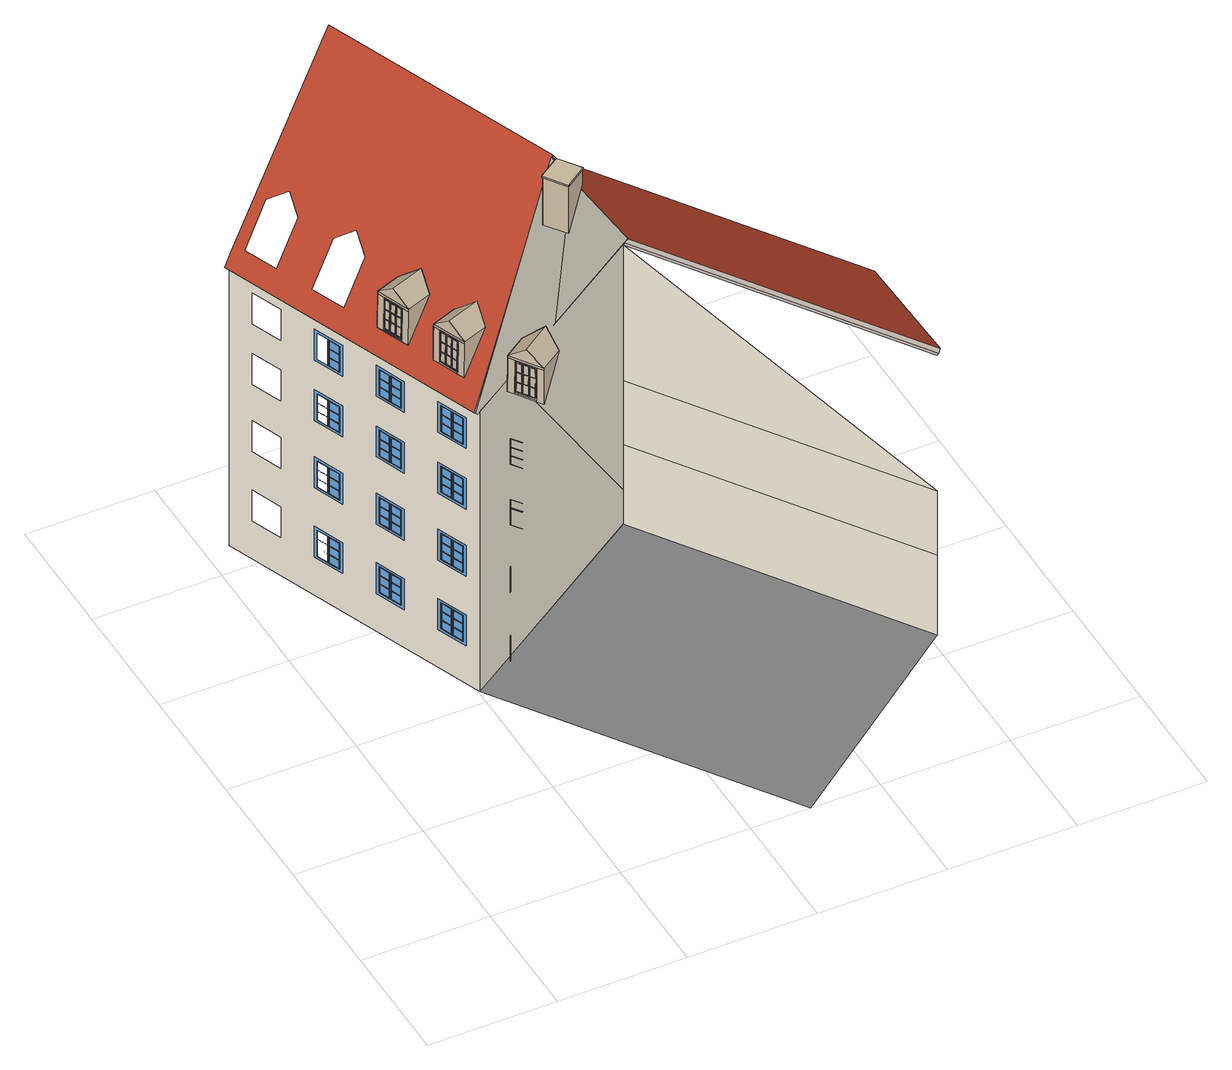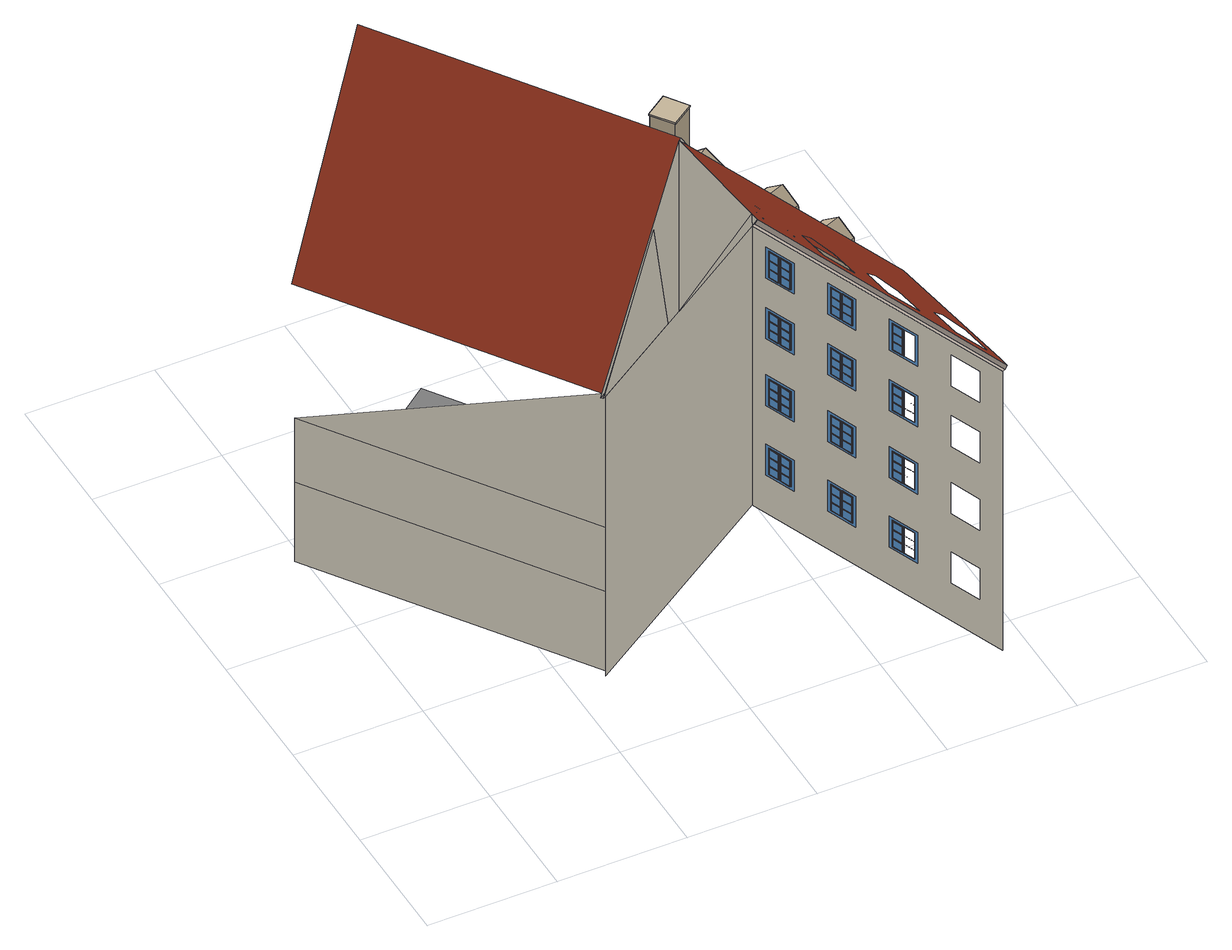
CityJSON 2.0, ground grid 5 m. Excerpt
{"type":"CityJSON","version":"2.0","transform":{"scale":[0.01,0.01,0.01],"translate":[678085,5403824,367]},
"CityObjects":{
"building1":{"type":"Building","attributes":{"dataAvailable":"Sufficient","measuredHeight":20.71},"children":["building1-1","building1-2"],"geometry":[{"type":"MultiSurface","lod":"3","boundaries":[[[0,1,2,3]],[[4,5,6,7],[8,9,10,11],[12,13,14,15],[16,17,18,19]],[[20,21,22,23],[24,25,26,27],[28,29,30,31],[32,33,34,35]],[[36,37,38,39],[40,41,42,43],[44,45,46,47],[48,49,50,51]],[[52,53,54,55],[6,5,4,7],[56,57,58,59]],[[60,61,62,63],[22,21,20,23],[64,65,66,67]],[[68,69,70,71],[38,37,36,39],[72,73,74,75]],[[76,77,78,79],[80,81,82,83],[84,85,86,87]],[[12,88,89,13]],[[9,90,91,10]],[[16,92,93,17]],[[28,94,95,29]],[[25,96,97,26]],[[32,98,99,33]],[[44,100,101,45]],[[41,102,103,42]],[[48,104,105,49]],[[106,107,108,109]],[[110,111,112,113]],[[114,115,116,117]],[[118,119,120,121]],[[122,123,124,125]],[[126,127,128,129]],[[130,131,132,133]],[[134,135,136,137]],[[138,139,140,141]],[[142,143,144,145]],[[146,147,148,149]],[[150,151,152,153]],[[154,155,156,157]],[[158,159,160,161]],[[162,163,164,165]],[[166,91,90,167]],[[168,89,88,169]],[[170,93,92,171]],[[172,97,96,173]],[[174,95,94,175]],[[176,99,98,177]],[[178,103,102,179]],[[180,101,100,181]],[[182,105,104,183]],[[184,112,111,185]],[[186,108,107,187]],[[188,116,115,189]],[[58,57,56,59],[129,190,191,126],[192,193,118,121],[194,195,122,125]],[[66,65,64,67],[141,196,197,138],[198,199,130,133],[200,201,134,137]],[[74,73,72,75],[153,202,203,150],[204,205,142,145],[206,207,146,149]],[[86,85,84,87],[165,208,209,162],[210,211,154,157],[212,213,158,161]],[[214,124,123,215]],[[216,120,119,217]],[[218,128,127,219]],[[220,136,135,221]],[[222,132,131,223]],[[224,140,139,225]],[[226,148,147,227]],[[228,144,143,229]],[[230,152,151,231]],[[232,160,159,233]],[[234,156,155,235]],[[236,164,163,237]],[[193,238,119,118]],[[191,239,127,126]],[[195,240,123,122]],[[199,241,131,130]],[[197,242,139,138]],[[201,243,135,134]],[[205,244,143,142]],[[203,245,151,150]],[[207,246,147,146]],[[211,247,155,154]],[[209,248,163,162]],[[213,249,159,158]],[[129,128,250,190]],[[125,124,251,194]],[[121,120,252,192]],[[141,140,253,196]],[[137,136,254,200]],[[133,132,255,198]],[[153,152,256,202]],[[149,148,257,206]],[[145,144,258,204]],[[165,164,259,208]],[[161,160,260,212]],[[157,156,261,210]],[[3,2,262,263]],[[250,128,127,239]],[[240,251,124,123]],[[238,252,120,119]],[[253,140,139,242]],[[243,254,136,135]],[[241,255,132,131]],[[256,152,151,245]],[[246,257,148,147]],[[244,258,144,143]],[[259,164,163,248]],[[249,260,160,159]],[[247,261,156,155]],[[264,252,120,216]],[[265,251,124,214]],[[266,250,128,218]],[[267,255,132,222]],[[268,254,136,220]],[[269,253,140,224]],[[270,258,144,228]],[[271,257,148,226]],[[272,256,152,230]],[[273,261,156,234]],[[274,260,160,232]],[[275,259,164,236]],[[215,123,240,276]],[[217,119,238,277]],[[219,127,239,278]],[[221,135,243,279]],[[223,131,241,280]],[[225,139,242,281]],[[227,147,246,282]],[[229,143,244,283]],[[231,151,245,284]],[[233,159,249,285]],[[235,155,247,286]],[[237,163,248,287]],[[192,252,238,193]],[[190,250,239,191]],[[194,251,240,195]],[[198,255,241,199]],[[196,253,242,197]],[[200,254,243,201]],[[204,258,244,205]],[[202,256,245,203]],[[206,257,246,207]],[[210,261,247,211]],[[208,259,248,209]],[[212,260,249,213]],[[276,240,251,265]],[[277,238,252,264]],[[278,239,250,266]],[[279,243,254,268]],[[280,241,255,267]],[[281,242,253,269]],[[282,246,257,271]],[[283,244,258,270]],[[284,245,256,272]],[[285,249,260,274]],[[286,247,261,273]],[[287,248,259,275]],[[288,289,263,262],[290,291,292,293],[294,295,296,297],[55,54,53,52],[63,62,61,60],[298,299,300,301],[302,303,304,305],[306,307,308,309],[310,311,312,313],[314,315,316,317],[76,79,78,77],[318,319,320,321],[69,68,71,70],[322,323,324,325],[326,327,328,329],[330,331,332,333],[334,335,336,337]],[[338,339,340,341]],[[342,343,344,345]],[[346,347,348,349]],[[350,351,352,353]],[[354,355,356,357]],[[358,359,360,361]],[[362,363,364,365]],[[366,367,368,369]],[[370,371,372,373]],[[374,375,376,377]],[[378,379,380,381]],[[382,383,384,385]],[[386,387,388,389],[349,390,391,346],[392,393,342,345],[394,395,338,341]],[[396,397,398,399],[361,400,401,358],[402,403,354,357],[404,405,350,353]],[[406,407,408,409],[373,410,411,370],[412,413,366,369],[414,415,362,365]],[[416,417,418,419],[385,420,421,382],[422,423,378,381],[424,425,374,377]],[[426,348,347,427]],[[428,344,343,429]],[[430,340,339,431]],[[432,360,359,433]],[[434,356,355,435]],[[436,352,351,437]],[[438,372,371,439]],[[440,368,367,441]],[[442,364,363,443]],[[444,384,383,445]],[[446,380,379,447]],[[448,376,375,449]],[[393,450,343,342]],[[391,451,347,346]],[[395,452,339,338]],[[403,453,355,354]],[[401,454,359,358]],[[405,455,351,350]],[[413,456,367,366]],[[411,457,371,370]],[[415,458,363,362]],[[423,459,379,378]],[[421,460,383,382]],[[425,461,375,374]],[[345,344,462,392]],[[341,340,463,394]],[[349,348,464,390]],[[357,356,465,402]],[[353,352,466,404]],[[361,360,467,400]],[[369,368,468,412]],[[365,364,469,414]],[[373,372,470,410]],[[381,380,471,422]],[[377,376,472,424]],[[385,384,473,420]],[[450,462,344,343]],[[464,348,347,451]],[[452,463,340,339]],[[453,465,356,355]],[[467,360,359,454]],[[455,466,352,351]],[[456,468,368,367]],[[470,372,371,457]],[[458,469,364,363]],[[459,471,380,379]],[[473,384,383,460]],[[461,472,376,375]],[[317,316,315,314],[388,387,386,389],[474,475,476,477]],[[303,302,305,304],[398,397,396,399],[478,479,480,481]],[[296,295,294,297],[408,407,406,409],[482,483,484,485]],[[313,312,311,310],[418,417,416,419],[486,487,488,489]],[[490,464,348,426]],[[491,462,344,428]],[[492,463,340,430]],[[493,467,360,432]],[[494,465,356,434]],[[495,466,352,436]],[[496,470,372,438]],[[497,468,368,440]],[[498,469,364,442]],[[499,473,384,444]],[[500,471,380,446]],[[501,472,376,448]],[[429,343,450,502]],[[427,347,451,503]],[[431,339,452,504]],[[435,355,453,505]],[[433,359,454,506]],[[437,351,455,507]],[[441,367,456,508]],[[439,371,457,509]],[[443,363,458,510]],[[447,379,459,511]],[[445,383,460,512]],[[449,375,461,513]],[[392,462,450,393]],[[390,464,451,391]],[[394,463,452,395]],[[402,465,453,403]],[[400,467,454,401]],[[404,466,455,405]],[[412,468,456,413]],[[410,470,457,411]],[[414,469,458,415]],[[422,471,459,423]],[[420,473,460,421]],[[424,472,461,425]],[[514,515,516,517]],[[518,519,520,521]],[[522,523,524,525]],[[526,527,528,529]],[[530,531,532,533]],[[534,535,536,537]],[[538,539,540,541]],[[542,543,544,545]],[[546,547,548,549]],[[550,551,552,553]],[[554,555,556,557]],[[558,559,560,561]],[[503,451,464,490]],[[502,450,462,491]],[[504,452,463,492]],[[506,454,467,493]],[[505,453,465,494]],[[507,455,466,495]],[[509,457,470,496]],[[508,456,468,497]],[[510,458,469,498]],[[512,460,473,499]],[[511,459,471,500]],[[513,461,472,501]],[[476,475,474,477],[525,562,563,522],[564,565,514,517],[566,567,518,521]],[[480,479,478,481],[537,568,569,534],[570,571,526,529],[572,573,530,533]],[[484,483,482,485],[549,574,575,546],[576,577,538,541],[578,579,542,545]],[[488,487,486,489],[561,580,581,558],[582,583,550,553],[584,585,554,557]],[[586,520,519,587]],[[588,516,515,589]],[[590,524,523,591]],[[592,532,531,593]],[[594,528,527,595]],[[596,536,535,597]],[[598,544,543,599]],[[600,540,539,601]],[[602,548,547,603]],[[604,556,555,605]],[[606,552,551,607]],[[608,560,559,609]],[[525,524,610,562]],[[521,520,611,566]],[[565,612,515,514]],[[563,613,523,522]],[[517,516,614,564]],[[567,615,519,518]],[[537,536,616,568]],[[533,532,617,572]],[[571,618,527,526]],[[569,619,535,534]],[[529,528,620,570]],[[573,621,531,530]],[[549,548,622,574]],[[545,544,623,578]],[[577,624,539,538]],[[575,625,547,546]],[[541,540,626,576]],[[579,627,543,542]],[[561,560,628,580]],[[557,556,629,584]],[[583,630,551,550]],[[581,631,559,558]],[[553,552,632,582]],[[585,633,555,554]],[[610,524,523,613]],[[615,611,520,519]],[[612,614,516,515]],[[616,536,535,619]],[[621,617,532,531]],[[618,620,528,527]],[[622,548,547,625]],[[627,623,544,543]],[[624,626,540,539]],[[628,560,559,631]],[[633,629,556,555]],[[630,632,552,551]],[[634,614,516,588]],[[587,519,615,635]],[[636,611,520,586]],[[589,515,612,637]],[[591,523,613,638]],[[639,610,524,590]],[[640,620,528,594]],[[593,531,621,641]],[[642,617,532,592]],[[595,527,618,643]],[[597,535,619,644]],[[645,616,536,596]],[[646,626,540,600]],[[599,543,627,647]],[[648,623,544,598]],[[601,539,624,649]],[[603,547,625,650]],[[651,622,548,602]],[[652,632,552,606]],[[605,555,633,653]],[[654,629,556,604]],[[607,551,630,655]],[[609,559,631,656]],[[657,628,560,608]],[[564,614,612,565]],[[562,610,613,563]],[[566,611,615,567]],[[570,620,618,571]],[[568,616,619,569]],[[572,617,621,573]],[[576,626,624,577]],[[574,622,625,575]],[[578,623,627,579]],[[582,632,630,583]],[[580,628,631,581]],[[584,629,633,585]],[[635,615,611,636]],[[637,612,614,634]],[[638,613,610,639]],[[641,621,617,642]],[[643,618,620,640]],[[644,619,616,645]],[[647,627,623,648]],[[649,624,626,646]],[[650,625,622,651]],[[653,633,629,654]],[[655,630,632,652]],[[656,631,628,657]],[[658,659,660,661]],[[662,663,664,665]],[[666,667,668,669]],[[670,671,672,673]],[[674,675,676,677]],[[678,679,680,681]],[[682,683,684,685]],[[686,687,688,689]],[[690,691,692,693]],[[694,695,696,697]],[[698,699,700,701]],[[702,703,704,705]],[[263,0,3]],[[706,707,708,709],[669,710,711,666],[712,713,662,665],[714,715,658,661]],[[716,717,718,719],[681,720,721,678],[722,723,674,677],[724,725,670,673]],[[726,727,728,729],[693,730,731,690],[732,733,686,689],[734,735,682,685]],[[736,737,738,739],[705,740,741,702],[742,743,698,701],[744,745,694,697]],[[746,668,667,747]],[[748,664,663,749]],[[750,660,659,751]],[[752,680,679,753]],[[754,676,675,755]],[[756,672,671,757]],[[758,692,691,759]],[[760,688,687,761]],[[762,684,683,763]],[[764,704,703,765]],[[766,700,699,767]],[[768,696,695,769]],[[713,770,663,662]],[[665,664,771,712]],[[711,772,667,666]],[[661,660,773,714]],[[669,668,774,710]],[[715,775,659,658]],[[723,776,675,674]],[[677,676,777,722]],[[721,778,679,678]],[[673,672,779,724]],[[681,680,780,720]],[[725,781,671,670]],[[733,782,687,686]],[[689,688,783,732]],[[731,784,691,690]],[[685,684,785,734]],[[693,692,786,730]],[[735,787,683,682]],[[743,788,699,698]],[[701,700,789,742]],[[741,790,703,702]],[[697,696,791,744]],[[705,704,792,740]],[[745,793,695,694]],[[770,771,664,663]],[[774,668,667,772]],[[775,773,660,659]],[[776,777,676,675]],[[780,680,679,778]],[[781,779,672,671]],[[782,783,688,687]],[[786,692,691,784]],[[787,785,684,683]],[[788,789,700,699]],[[792,704,703,790]],[[793,791,696,695]],[[794,774,668,746]],[[749,663,770,795]],[[747,667,772,796]],[[797,771,664,748]],[[751,659,775,798]],[[799,773,660,750]],[[800,780,680,752]],[[755,675,776,801]],[[753,679,778,802]],[[803,777,676,754]],[[757,671,781,804]],[[805,779,672,756]],[[806,786,692,758]],[[761,687,782,807]],[[759,691,784,808]],[[809,783,688,760]],[[763,683,787,810]],[[811,785,684,762]],[[812,792,704,764]],[[767,699,788,813]],[[765,703,790,814]],[[815,789,700,766]],[[769,695,793,816]],[[817,791,696,768]],[[330,333,332,331],[708,707,706,709],[818,819,820,821]],[[309,308,307,306],[718,717,716,719],[822,823,824,825]],[[328,327,326,329],[728,727,726,729],[826,827,828,829]],[[301,300,299,298],[738,737,736,739],[830,831,832,833]],[[712,771,770,713]],[[710,774,772,711]],[[714,773,775,715]],[[722,777,776,723]],[[720,780,778,721]],[[724,779,781,725]],[[732,783,782,733]],[[730,786,784,731]],[[734,785,787,735]],[[742,789,788,743]],[[740,792,790,741]],[[744,791,793,745]],[[834,835,836,837]],[[838,839,840,841]],[[842,843,844,845]],[[846,847,848,849]],[[850,851,852,853]],[[854,855,856,857]],[[858,859,860,861]],[[862,863,864,865]],[[866,867,868,869]],[[870,871,872,873]],[[874,875,876,877]],[[878,879,880,881]],[[796,772,774,794]],[[795,770,771,797]],[[798,775,773,799]],[[802,778,780,800]],[[801,776,777,803]],[[804,781,779,805]],[[808,784,786,806]],[[807,782,783,809]],[[810,787,785,811]],[[814,790,792,812]],[[813,788,789,815]],[[816,793,791,817]],[[820,819,818,821],[845,882,883,842],[884,885,834,837],[886,887,838,841]],[[824,823,822,825],[857,888,889,854],[890,891,846,849],[892,893,850,853]],[[828,827,826,829],[869,894,895,866],[896,897,858,861],[898,899,862,865]],[[832,831,830,833],[881,900,901,878],[902,903,870,873],[904,905,874,877]],[[906,840,839,907]],[[908,836,835,909]],[[910,844,843,911]],[[912,852,851,913]],[[914,848,847,915]],[[916,856,855,917]],[[918,864,863,919]],[[920,860,859,921]],[[922,868,867,923]],[[924,876,875,925]],[[926,872,871,927]],[[928,880,879,929]],[[885,930,835,834]],[[883,931,843,842]],[[887,932,839,838]],[[891,933,847,846]],[[889,934,855,854]],[[893,935,851,850]],[[897,936,859,858]],[[895,937,867,866]],[[899,938,863,862]],[[903,939,871,870]],[[901,940,879,878]],[[905,941,875,874]],[[845,844,942,882]],[[841,840,943,886]],[[837,836,944,884]],[[857,856,945,888]],[[853,852,946,892]],[[849,848,947,890]],[[869,868,948,894]],[[865,864,949,898]],[[861,860,950,896]],[[881,880,951,900]],[[877,876,952,904]],[[873,872,953,902]],[[942,844,843,931]],[[932,943,840,839]],[[930,944,836,835]],[[945,856,855,934]],[[935,946,852,851]],[[933,947,848,847]],[[948,868,867,937]],[[938,949,864,863]],[[936,950,860,859]],[[951,880,879,940]],[[941,952,876,875]],[[939,953,872,871]],[[954,944,836,908]],[[907,839,932,955]],[[956,943,840,906]],[[909,835,930,957]],[[911,843,931,958]],[[959,942,844,910]],[[960,947,848,914]],[[913,851,935,961]],[[962,946,852,912]],[[915,847,933,963]],[[917,855,934,964]],[[965,945,856,916]],[[966,950,860,920]],[[919,863,938,967]],[[968,949,864,918]],[[921,859,936,969]],[[923,867,937,970]],[[971,948,868,922]],[[972,953,872,926]],[[925,875,941,973]],[[974,952,876,924]],[[927,871,939,975]],[[929,879,940,976]],[[977,951,880,928]],[[884,944,930,885]],[[882,942,931,883]],[[886,943,932,887]],[[890,947,933,891]],[[888,945,934,889]],[[892,946,935,893]],[[896,950,936,897]],[[894,948,937,895]],[[898,949,938,899]],[[902,953,939,903]],[[900,951,940,901]],[[904,952,941,905]],[[0,263,978]],[[955,932,943,956]],[[957,930,944,954]],[[958,931,942,959]],[[961,935,946,962]],[[963,933,947,960]],[[964,934,945,965]],[[967,938,949,968]],[[969,936,950,966]],[[970,937,948,971]],[[973,941,952,974]],[[975,939,953,972]],[[976,940,951,977]],[[979,980,981,982,983]],[[984,985,1,0,978,986],[987,988,989,990,991],[992,993,994,995,996],[980,979,983,982,981]],[[997,978,263]],[[978,997,986]],[[997,263,289,998,999,1000,1001]],[[997,1002,1003,986]],[[1001,1002,997]],[[1004,1002,1001]],[[1002,1004,1003]]],"semantics":{"surfaces":[{"type":"OuterCeilingSurface"},{"type":"Window","frameMaterialClass":"Plastic","frameMaterialUncertainty":"0.3","paneMaterialClass":"Glass","_cityeditor_layer":"Unclassified.LoD3"},{"type":"WallSurface","klumMaterialClass":"Plaster","klumMaterialIndex":"I101","materialUncertainty":"0.3"},{"type":"WallSurface"},{"type":"RoofSurface"},{"type":"RoofSurface","klumMaterialClass":"Ceramic","klumMaterialIndex":"D201","materialUncertainty":"0.3"}],"values":[0,1,1,1,1,1,1,1,1,1,1,1,1,1,1,1,1,1,1,1,1,1,1,1,1,1,1,1,1,1,1,1,1,1,1,1,1,1,1,1,1,1,1,1,1,1,1,1,1,1,1,1,1,1,1,1,1,1,1,1,1,1,1,1,1,1,1,1,1,1,1,1,1,1,1,1,1,1,1,1,1,1,1,1,0,1,1,1,1,1,1,1,1,1,1,1,1,1,1,1,1,1,1,1,1,1,1,1,1,1,1,1,1,1,1,1,1,1,1,1,1,1,1,1,1,1,1,1,1,1,1,1,1,1,1,1,1,1,1,1,1,1,1,1,1,2,1,1,1,1,1,1,1,1,1,1,1,1,1,1,1,1,1,1,1,1,1,1,1,1,1,1,1,1,1,1,1,1,1,1,1,1,1,1,1,1,1,1,1,1,1,1,1,1,1,1,1,1,1,1,1,1,1,1,1,1,1,1,1,1,1,1,1,1,1,1,1,1,1,1,1,1,1,1,1,1,1,1,1,1,1,1,1,1,1,1,1,1,1,1,1,1,1,1,1,1,1,1,1,1,1,1,1,1,1,1,1,1,1,1,1,1,1,1,1,1,1,1,1,1,1,1,1,1,1,1,1,1,1,1,1,1,1,1,1,1,1,1,1,1,1,1,1,1,1,1,1,1,1,1,1,1,1,1,1,1,1,1,1,1,1,1,1,1,1,1,1,1,1,1,1,1,1,1,1,1,1,1,1,1,1,1,1,1,1,1,1,1,1,1,1,1,1,1,1,1,1,1,1,1,1,1,1,1,1,1,1,1,1,1,1,1,1,1,1,1,1,1,1,1,1,1,1,1,1,1,1,1,1,1,1,1,1,1,1,1,3,1,1,1,1,1,1,1,1,1,1,1,1,1,1,1,1,1,1,1,1,1,1,1,1,1,1,1,1,1,1,1,1,1,1,1,1,1,1,1,1,1,1,1,1,1,1,1,1,1,1,1,1,1,1,1,1,1,1,1,1,1,1,1,1,1,1,1,1,1,1,1,1,1,1,1,1,1,1,1,1,1,1,1,1,1,1,1,1,1,1,1,1,1,1,1,1,1,1,1,1,1,1,1,1,1,1,1,1,1,1,1,1,1,1,1,1,1,1,1,1,1,1,1,1,1,1,1,1,1,1,1,1,1,1,1,1,1,1,1,1,1,1,1,1,1,1,1,1,1,1,1,1,1,1,1,1,1,1,1,1,1,1,1,1,1,1,1,1,1,1,1,1,1,1,1,1,1,1,1,1,1,1,1,1,1,1,1,1,1,1,1,1,1,1,1,1,1,1,1,1,1,1,1,1,3,1,1,1,1,1,1,1,1,1,1,1,1,4,5,3,3,3,3,3,0,0]}}]},
"building1-1":{"type":"BuildingInstallation","attributes":{"_cityeditor_layer":"Unclassified.LoD3","relationToConstruction":"outside"},"parents":["building1"],"geometry":[{"type":"MultiSurface","lod":"3","boundaries":[[[1005,1006,1007,1008]],[[1009,1010,1011,1012]],[[1013,1014,1015,1016]],[[1017,1018,1019,1020]],[[1021,1022,1023,1024],[1025,1026,1014,1013,1027,1028,1029,1030]],[[1031,1032,1033,1034]],[[1035,1036,1037]],[[1014,1026,1038,1015]],[[1017,1018,1039,1040]],[[1041,1036,1035,1042,1021,1024]],[[1022,1021,1043,1044]],[[1045,1031,1034,1046]],[[1019,1020,1047,1048]],[[1006,1049,1050,1007]],[[1051,1015,1038,1052]],[[1005,1006,1049,1053]],[[1054,1055,1056,1057]],[[1051,1010,1009,1058,1016,1015]],[[1049,1053,1059,1050]],[[1052,1038,1060,1061,1012,1011]],[[1062,1045,1046,1063]],[[1021,1024,1064,1043]],[[1013,1025,1060,1016]],[[1026,1025,1060,1038]],[[1018,1019,1048,1039]],[[1053,1005,1008,1059]],[[1020,1017,1040,1047]],[[1041,981,982,1036]],[[1065,1066,1067,1068]],[[1055,1069,1070,1056]],[[1058,1009,1012,1061],[1071,1072,1073,1074],[1075,1068,1067,1076],[1057,1056,1070,1077]],[[1032,1062,1063,1033]],[[1030,1029,1012,1061]],[[1078,1079,1080,1081]],[[1078,1079,1071,1074]],[[1028,1027,1058,1009]],[[1029,1028,1009,1012]],[[1082,1083,1084,1085]],[[1086,1065,1068,1075]],[[1030,1027,1058,1061]],[[1013,1014,1026,1025],[1049,1006,1005,1053],[1019,1018,1017,1020],[1032,1031,1045,1062]],[[1081,1078,1074,1073]],[[1087,1086,1065,1066]],[[1079,1080,1072,1071]],[[1054,1055,1069,1088]],[[1087,1086,1075,1076]],[[1080,1081,1073,1072]],[[1088,1054,1057,1077]],[[1015,1016,1060,1038],[1007,1050,1059,1008],[1039,1048,1047,1040],[1034,1033,1063,1046]],[[1028,1027,1030,1029],[1080,1079,1078,1081],[1065,1086,1087,1066],[1055,1054,1088,1069]],[[1023,1022,1044,1089]],[[1031,1032,1062,1045]],[[1035,979,980,1042]],[[1024,1023,1090,981,1041]],[[1025,1030,1061,1060]],[[1023,1022,1091,1090]],[[1042,980,1091,1022,1021]],[[1092,1093,1094,1095]],[[1027,1013,1025,1030],[1093,1092,1096,1097],[1098,1099,1100,1101],[1082,1102,1103,1083]],[[1101,1100,1104,1105]],[[1098,1101,1105,1106]],[[1103,1102,1107,1108]],[[1102,1082,1085,1107]],[[1016,1058,1061,1060],[1095,1094,1109,1110],[1111,1106,1105,1104],[1107,1085,1084,1108]],[[1100,1099,1098,1101]],[[1093,1097,1109,1094]],[[1096,1092,1095,1110]],[[1102,1082,1083,1103]],[[1100,1099,1111,1104]],[[1027,1013,1016,1058]],[[1083,1103,1108,1084]],[[1096,1092,1093,1097]],[[1069,1088,1077,1070]],[[1099,1098,1106,1111]],[[1097,1096,1110,1109]],[[1066,1087,1076,1067]],[[1037,983,982,1036]],[[1035,979,983,1037]],[[979,980,1091,1090,981,982,983]]]}]},
"building1-2":{"type":"BuildingInstallation","attributes":{"_cityeditor_layer":"Unclassified.LoD3","relationToConstruction":"outside"},"parents":["building1"],"geometry":[{"type":"MultiSurface","lod":"3","boundaries":[[[1112,1113,1114,1115]],[[1116,1117,1118,1119]],[[1120,1121,1122,1123]],[[1124,1125,1126,1127]],[[1128,1129,1130,1131],[1132,1133,1121,1120,1134,1135,1136,1137]],[[1138,1139,1140,1141]],[[1142,1143,1144]],[[1121,1133,1145,1122]],[[1124,1125,1146,1147]],[[1148,1143,1142,1149,1128,1131]],[[1129,1128,1150,1151]],[[1152,1138,1141,1153]],[[1126,1127,1154,1155]],[[1113,1156,1157,1114]],[[1158,1122,1145,1159]],[[1112,1113,1156,1160]],[[1161,1162,1163,1164]],[[1158,1117,1116,1165,1123,1122]],[[1156,1160,1166,1157]],[[1159,1145,1167,1168,1119,1118]],[[1169,1152,1153,1170]],[[1128,1131,1171,1150]],[[1120,1132,1167,1123]],[[1133,1132,1167,1145]],[[1125,1126,1155,1146]],[[1160,1112,1115,1166]],[[1127,1124,1147,1154]],[[1148,1172,1173,1143]],[[1174,1175,1176,1177]],[[1162,1178,1179,1163]],[[1165,1116,1119,1168],[1180,1181,1182,1183],[1184,1177,1176,1185],[1164,1163,1179,1186]],[[1139,1169,1170,1140]],[[1137,1136,1119,1168]],[[1187,1188,1189,1190]],[[1187,1188,1180,1183]],[[1135,1134,1165,1116]],[[1136,1135,1116,1119]],[[1191,1192,1193,1194]],[[1195,1174,1177,1184]],[[1137,1134,1165,1168]],[[1120,1121,1133,1132],[1156,1113,1112,1160],[1126,1125,1124,1127],[1139,1138,1152,1169]],[[1190,1187,1183,1182]],[[1196,1195,1174,1175]],[[1188,1189,1181,1180]],[[1161,1162,1178,1197]],[[1196,1195,1184,1185]],[[1189,1190,1182,1181]],[[1197,1161,1164,1186]],[[1122,1123,1167,1145],[1114,1157,1166,1115],[1146,1155,1154,1147],[1141,1140,1170,1153]],[[1135,1134,1137,1136],[1189,1188,1187,1190],[1174,1195,1196,1175],[1162,1161,1197,1178]],[[1130,1129,1151,1198]],[[1138,1139,1169,1152]],[[1142,1199,1200,1149]],[[1131,1130,1201,1172,1148]],[[1132,1137,1168,1167]],[[1130,1129,1202,1201]],[[1149,1200,1202,1129,1128]],[[1203,1204,1205,1206]],[[1134,1120,1132,1137],[1204,1203,1207,1208],[1209,1210,1211,1212],[1191,1213,1214,1192]],[[1212,1211,1215,1216]],[[1209,1212,1216,1217]],[[1214,1213,1218,1219]],[[1213,1191,1194,1218]],[[1123,1165,1168,1167],[1206,1205,1220,1221],[1222,1217,1216,1215],[1218,1194,1193,1219]],[[1211,1210,1209,1212]],[[1204,1208,1220,1205]],[[1207,1203,1206,1221]],[[1213,1191,1192,1214]],[[1211,1210,1222,1215]],[[1134,1120,1123,1165]],[[1192,1214,1219,1193]],[[1207,1203,1204,1208]],[[1178,1197,1186,1179]],[[1210,1209,1217,1222]],[[1208,1207,1221,1220]],[[1175,1196,1185,1176]],[[1144,1223,1173,1143]],[[1142,1199,1223,1144]],[[1199,1200,1202,1201,1172,1173,1223]]]}]},
"building2":{"type":"Building","attributes":{"dataAvailable":"Sufficient","measuredHeight":20.7},"children":["building2-1","building2-2"],"geometry":[{"type":"MultiSurface","lod":"3","boundaries":[[[1224,1225,1226,1227]],[[1228,1229,1230,1231]],[[1232,1233,1234,1235]],[[1236,1237,1238,1239]],[[1240,1241,1242,1243]],[[1244,1245,1246,1247]],[[1248,1249,1250,1251]],[[1252,1253,1254,1255]],[[1256,1257,1258,1259]],[[1260,1261,1262,1263]],[[1264,1265,1266,1267]],[[1268,1269,1270,1271]],[[1251,1250,1272,1273]],[[1274,1275,1253,1252]],[[1259,1258,1276,1277]],[[1278,1279,1257,1256]],[[1280,1281,1261,1260]],[[1267,1266,1282,1283]],[[1263,1262,1284,1285]],[[1286,1287,1265,1264]],[[1271,1270,1288,1289]],[[1290,1291,1269,1268]],[[1292,1293,1294]],[[1295,1296,1297,1298,1299,1300,1301,1302,1303,289,263,1304]],[[1303,1302,1305,1306,289]],[[1297,1296,1307,1308]],[[1299,1309,1300]],[[1301,1300,1309,1310]],[[1302,1301,1310,1305]],[[1299,1298,1311,1312]],[[1298,1297,1308,1311]]],"semantics":{"surfaces":[{"type":"Window","frameMaterialClass":"Plastic","frameMaterialUncertainty":"0.3","paneMaterialClass":"Glass","_cityeditor_layer":"Unclassified.LoD3"},{"type":"RoofSurface"},{"type":"WallSurface"},{"type":"GroundSurface"},{"type":"RoofSurface","klumMaterialClass":"Ceramic","klumMaterialIndex":"D201","materialUncertainty":"0.3"},{"type":"OuterCeilingSurface"}],"values":[0,0,0,0,0,0,0,0,0,0,0,0,0,0,0,0,0,0,0,0,0,0,1,2,3,4,2,2,2,5,5]}}]},
"building2-1":{"type":"BuildingInstallation","attributes":{"_cityeditor_layer":"Unclassified.LoD3","relationToConstruction":"outside"},"parents":["building2"],"geometry":[{"type":"MultiSurface","lod":"3","boundaries":[[[1313,1314,1315,1316]],[[1317,1318,1319,1320]],[[1321,1322,1323,1324]],[[1325,1326,1327,1328]],[[1329,1330,1331,1332],[1333,1334,1322,1321,1335,1336,1337,1338]],[[1339,1340,1341,1342]],[[1343,1344,1345]],[[1322,1334,1346,1323]],[[1325,1326,1347,1348]],[[1349,1344,1343,1350,1329,1332]],[[1330,1329,1351,1352]],[[1353,1339,1342,1354]],[[1327,1328,1355,1356]],[[1314,1357,1358,1315]],[[1359,1323,1346,1360]],[[1313,1314,1357,1361]],[[1362,1363,1364,1365]],[[1359,1318,1317,1366,1324,1323]],[[1357,1361,1367,1358]],[[1360,1346,1368,1369,1320,1319]],[[1370,1353,1354,1371]],[[1329,1332,1372,1351]],[[1321,1333,1368,1324]],[[1334,1333,1368,1346]],[[1326,1327,1356,1347]],[[1361,1313,1316,1367]],[[1328,1325,1348,1355]],[[1349,1373,1293,1344]],[[1374,1375,1376,1377]],[[1363,1378,1379,1364]],[[1366,1317,1320,1369],[1380,1381,1382,1383],[1384,1377,1376,1385],[1365,1364,1379,1386]],[[1340,1370,1371,1341]],[[1338,1337,1320,1369]],[[1387,1388,1389,1390]],[[1387,1388,1380,1383]],[[1336,1335,1366,1317]],[[1337,1336,1317,1320]],[[1391,1392,1393,1394]],[[1395,1374,1377,1384]],[[1338,1335,1366,1369]],[[1321,1322,1334,1333],[1357,1314,1313,1361],[1327,1326,1325,1328],[1340,1339,1353,1370]],[[1390,1387,1383,1382]],[[1396,1395,1374,1375]],[[1388,1389,1381,1380]],[[1362,1363,1378,1397]],[[1396,1395,1384,1385]],[[1389,1390,1382,1381]],[[1397,1362,1365,1386]],[[1323,1324,1368,1346],[1315,1358,1367,1316],[1347,1356,1355,1348],[1342,1341,1371,1354]],[[1336,1335,1338,1337],[1389,1388,1387,1390],[1374,1395,1396,1375],[1363,1362,1397,1378]],[[1331,1330,1352,1398]],[[1339,1340,1370,1353]],[[1343,1292,1399,1350]],[[1332,1331,1400,1373,1349]],[[1333,1338,1369,1368]],[[1331,1330,1401,1400]],[[1350,1399,1401,1330,1329]],[[1402,1403,1404,1405]],[[1335,1321,1333,1338],[1403,1402,1406,1407],[1408,1409,1410,1411],[1391,1412,1413,1392]],[[1411,1410,1414,1415]],[[1408,1411,1415,1416]],[[1413,1412,1417,1418]],[[1412,1391,1394,1417]],[[1324,1366,1369,1368],[1405,1404,1419,1420],[1421,1416,1415,1414],[1417,1394,1393,1418]],[[1410,1409,1408,1411]],[[1403,1407,1419,1404]],[[1406,1402,1405,1420]],[[1412,1391,1392,1413]],[[1410,1409,1421,1414]],[[1335,1321,1324,1366]],[[1392,1413,1418,1393]],[[1406,1402,1403,1407]],[[1378,1397,1386,1379]],[[1409,1408,1416,1421]],[[1407,1406,1420,1419]],[[1375,1396,1385,1376]],[[1345,1294,1293,1344]],[[1343,1292,1294,1345]],[[1292,1399,1401,1400,1373,1293,1294]]]}]},
"building2-2":{"type":"BuildingInstallation","attributes":{"materialUncertainty":"1","_cityeditor_layer":"Unclassified.LoD3","relationToConstruction":"outside"},"parents":["building2"],"geometry":[{"type":"MultiSurface","lod":"3","boundaries":[[[1422,1423,1424,1425]],[[1426,1427,1428,1429]],[[1430,1431,1432,1433]],[[1422,1425,1434,1435]],[[1435,1434,1436,1437],[1426,1429,1430,1433]],[[1425,1424,1436,1434]],[[1423,1422,1435,1437]],[[1424,1423,1437,1436]],[[1429,1428,1431,1430]],[[1432,1427,1426,1433]],[[1427,1432,1431,1428]]]}]}
},
"vertices":[
[482,1051,1293],[72,2118,1293],[83,2122,1281],[494,1055,1281],[257,1706,319],[239,1752,319],[239,1752,200],[257,1706,200],[240,1750,239],[256,1708,239],[256,1708,202],[240,1750,202],[256,1708,278],[256,1708,241],[240,1750,241],[240,1750,278],[256,1708,317],[256,1708,280],[240,1750,280],[240,1750,317],[257,1706,632],[239,1752,632],[239,1752,513],[257,1706,513],[240,1750,552],[256,1708,552],[256,1708,515],[240,1750,515],[256,1708,591],[256,1708,554],[240,1750,554],[240,1750,591],[256,1708,630],[256,1708,593],[240,1750,593],[240,1750,630],[257,1706,936],[239,1752,936],[239,1752,818],[257,1706,818],[240,1750,856],[256,1708,856],[256,1708,819],[240,1750,819],[256,1708,895],[256,1708,858],[240,1750,858],[240,1750,895],[256,1708,934],[256,1708,897],[240,1750,897],[240,1750,934],[281,1644,329],[234,1766,329],[234,1766,189],[281,1644,189],[258,1703,200],[258,1703,319],[276,1657,319],[276,1657,200],[281,1644,643],[234,1766,643],[234,1766,503],[281,1644,503],[258,1703,513],[258,1703,632],[276,1657,632],[276,1657,513],[281,1644,947],[234,1766,947],[234,1766,807],[281,1644,807],[258,1703,818],[258,1703,936],[276,1657,936],[276,1657,818],[281,1644,1221],[234,1766,1221],[234,1766,1081],[281,1644,1081],[239,1752,1092],[239,1752,1210],[257,1706,1210],[257,1706,1092],[258,1703,1092],[258,1703,1210],[276,1657,1210],[276,1657,1092],[257,1709,278],[257,1709,241],[257,1709,239],[257,1709,202],[257,1709,317],[257,1709,280],[257,1709,591],[257,1709,554],[257,1709,552],[257,1709,515],[257,1709,630],[257,1709,593],[257,1709,895],[257,1709,858],[257,1709,856],[257,1709,819],[257,1709,934],[257,1709,897],[256,1708,1170],[257,1709,1170],[257,1709,1132],[256,1708,1132],[256,1708,1131],[257,1709,1131],[257,1709,1093],[256,1708,1093],[256,1708,1209],[257,1709,1209],[257,1709,1171],[256,1708,1171],[259,1701,241],[260,1702,241],[260,1702,278],[259,1701,278],[259,1701,280],[260,1702,280],[260,1702,317],[259,1701,317],[259,1701,202],[260,1702,202],[260,1702,239],[259,1701,239],[259,1701,554],[260,1702,554],[260,1702,591],[259,1701,591],[259,1701,593],[260,1702,593],[260,1702,630],[259,1701,630],[259,1701,515],[260,1702,515],[260,1702,552],[259,1701,552],[259,1701,858],[260,1702,858],[260,1702,895],[259,1701,895],[259,1701,897],[260,1702,897],[260,1702,934],[259,1701,934],[259,1701,819],[260,1702,819],[260,1702,856],[259,1701,856],[259,1701,1132],[260,1702,1132],[260,1702,1170],[259,1701,1170],[259,1701,1171],[260,1702,1171],[260,1702,1209],[259,1701,1209],[259,1701,1093],[260,1702,1093],[260,1702,1131],[259,1701,1131],[259,1709,202],[259,1709,239],[259,1709,241],[259,1709,278],[259,1709,280],[259,1709,317],[259,1709,515],[259,1709,552],[259,1709,554],[259,1709,591],[259,1709,593],[259,1709,630],[259,1709,819],[259,1709,856],[259,1709,858],[259,1709,895],[259,1709,897],[259,1709,934],[259,1709,1093],[259,1709,1131],[259,1709,1132],[259,1709,1170],[259,1709,1171],[259,1709,1209],[275,1659,239],[275,1659,202],[275,1659,278],[275,1659,241],[275,1659,317],[275,1659,280],[275,1659,552],[275,1659,515],[275,1659,591],[275,1659,554],[275,1659,630],[275,1659,593],[275,1659,856],[275,1659,819],[275,1659,895],[275,1659,858],[275,1659,934],[275,1659,897],[275,1659,1131],[275,1659,1093],[275,1659,1170],[275,1659,1132],[275,1659,1209],[275,1659,1171],[262,1703,317],[262,1703,280],[262,1703,278],[262,1703,241],[262,1703,239],[262,1703,202],[262,1703,630],[262,1703,593],[262,1703,591],[262,1703,554],[262,1703,552],[262,1703,515],[262,1703,934],[262,1703,897],[262,1703,895],[262,1703,858],[262,1703,856],[262,1703,819],[262,1703,1209],[262,1703,1171],[262,1703,1170],[262,1703,1132],[262,1703,1131],[262,1703,1093],[276,1660,241],[276,1660,202],[276,1660,280],[276,1660,554],[276,1660,515],[276,1660,593],[276,1660,858],[276,1660,819],[276,1660,897],[276,1660,1132],[276,1660,1093],[276,1660,1171],[276,1660,239],[276,1660,317],[276,1660,278],[276,1660,552],[276,1660,630],[276,1660,591],[276,1660,856],[276,1660,934],[276,1660,895],[276,1660,1131],[276,1660,1209],[276,1660,1170],[95,2127,1281],[506,1060,1281],[278,1661,278],[278,1661,317],[278,1661,239],[278,1661,591],[278,1661,630],[278,1661,552],[278,1661,895],[278,1661,934],[278,1661,856],[278,1661,1170],[278,1661,1209],[278,1661,1131],[278,1661,280],[278,1661,241],[278,1661,202],[278,1661,593],[278,1661,554],[278,1661,515],[278,1661,897],[278,1661,858],[278,1661,819],[278,1661,1171],[278,1661,1132],[278,1661,1093],[95,2127,18],[506,1060,18],[132,2030,1081],[132,2030,1221],[179,1908,1221],[179,1908,1081],[336,1501,807],[336,1501,947],[382,1380,947],[382,1380,807],[484,1116,1081],[437,1237,1081],[437,1237,1221],[484,1116,1221],[336,1501,643],[382,1380,643],[382,1380,503],[336,1501,503],[484,1116,503],[437,1237,503],[437,1237,643],[484,1116,643],[382,1380,1081],[336,1501,1081],[336,1501,1221],[382,1380,1221],[382,1380,189],[336,1501,189],[336,1501,329],[382,1380,329],[179,1908,643],[179,1908,503],[132,2030,503],[132,2030,643],[179,1908,329],[179,1908,189],[132,2030,189],[132,2030,329],[437,1237,807],[437,1237,947],[484,1116,947],[484,1116,807],[484,1116,329],[484,1116,189],[437,1237,189],[437,1237,329],[179,1908,807],[132,2030,807],[132,2030,947],[179,1908,947],[342,1486,280],[342,1487,280],[342,1487,317],[342,1486,317],[342,1486,241],[342,1487,241],[342,1487,278],[342,1486,278],[342,1486,202],[342,1487,202],[342,1487,239],[342,1486,239],[342,1486,593],[342,1487,593],[342,1487,630],[342,1486,630],[342,1486,554],[342,1487,554],[342,1487,591],[342,1486,591],[342,1486,515],[342,1487,515],[342,1487,552],[342,1486,552],[342,1486,897],[342,1487,897],[342,1487,934],[342,1486,934],[342,1486,858],[342,1487,858],[342,1487,895],[342,1486,895],[342,1486,819],[342,1487,819],[342,1487,856],[342,1486,856],[342,1486,1171],[342,1487,1171],[342,1487,1209],[342,1486,1209],[342,1486,1132],[342,1487,1132],[342,1487,1170],[342,1486,1170],[342,1486,1093],[342,1487,1093],[342,1487,1131],[342,1486,1131],[358,1442,319],[341,1488,319],[341,1488,200],[358,1442,200],[358,1444,239],[358,1444,202],[358,1444,278],[358,1444,241],[358,1444,317],[358,1444,280],[358,1442,632],[341,1488,632],[341,1488,513],[358,1442,513],[358,1444,552],[358,1444,515],[358,1444,591],[358,1444,554],[358,1444,630],[358,1444,593],[358,1442,936],[341,1488,936],[341,1488,818],[358,1442,818],[358,1444,856],[358,1444,819],[358,1444,895],[358,1444,858],[358,1444,934],[358,1444,897],[358,1442,1210],[341,1488,1210],[341,1488,1092],[358,1442,1092],[358,1444,1131],[358,1444,1093],[358,1444,1170],[358,1444,1132],[358,1444,1209],[358,1444,1171],[344,1487,239],[344,1487,202],[344,1487,278],[344,1487,241],[344,1487,317],[344,1487,280],[344,1487,552],[344,1487,515],[344,1487,591],[344,1487,554],[344,1487,630],[344,1487,593],[344,1487,856],[344,1487,819],[344,1487,895],[344,1487,858],[344,1487,934],[344,1487,897],[344,1487,1131],[344,1487,1093],[344,1487,1170],[344,1487,1132],[344,1487,1209],[344,1487,1171],[359,1445,241],[359,1445,202],[359,1445,280],[359,1445,554],[359,1445,515],[359,1445,593],[359,1445,858],[359,1445,819],[359,1445,897],[359,1445,1132],[359,1445,1093],[359,1445,1171],[359,1445,278],[359,1445,317],[359,1445,239],[359,1445,591],[359,1445,630],[359,1445,552],[359,1445,895],[359,1445,934],[359,1445,856],[359,1445,1170],[359,1445,1209],[359,1445,1131],[360,1439,200],[360,1439,319],[377,1393,319],[377,1393,200],[360,1439,513],[360,1439,632],[377,1393,632],[377,1393,513],[360,1439,818],[360,1439,936],[377,1393,936],[377,1393,818],[360,1439,1092],[360,1439,1210],[377,1393,1210],[377,1393,1092],[360,1445,239],[360,1445,278],[360,1445,317],[360,1445,552],[360,1445,591],[360,1445,630],[360,1445,856],[360,1445,895],[360,1445,934],[360,1445,1131],[360,1445,1170],[360,1445,1209],[360,1445,241],[360,1445,202],[360,1445,280],[360,1445,554],[360,1445,515],[360,1445,593],[360,1445,858],[360,1445,819],[360,1445,897],[360,1445,1132],[360,1445,1093],[360,1445,1171],[360,1437,241],[361,1438,241],[361,1438,278],[360,1437,278],[360,1437,280],[361,1438,280],[361,1438,317],[360,1437,317],[360,1437,202],[361,1438,202],[361,1438,239],[360,1437,239],[360,1437,554],[361,1438,554],[361,1438,591],[360,1437,591],[360,1437,593],[361,1438,593],[361,1438,630],[360,1437,630],[360,1437,515],[361,1438,515],[361,1438,552],[360,1437,552],[360,1437,858],[361,1438,858],[361,1438,895],[360,1437,895],[360,1437,897],[361,1438,897],[361,1438,934],[360,1437,934],[360,1437,819],[361,1438,819],[361,1438,856],[360,1437,856],[360,1437,1132],[361,1438,1132],[361,1438,1170],[360,1437,1170],[360,1437,1171],[361,1438,1171],[361,1438,1209],[360,1437,1209],[360,1437,1093],[361,1438,1093],[361,1438,1131],[360,1437,1131],[377,1395,239],[377,1395,202],[377,1395,278],[377,1395,241],[377,1395,317],[377,1395,280],[377,1395,552],[377,1395,515],[377,1395,591],[377,1395,554],[377,1395,630],[377,1395,593],[377,1395,856],[377,1395,819],[377,1395,895],[377,1395,858],[377,1395,934],[377,1395,897],[377,1395,1131],[377,1395,1093],[377,1395,1170],[377,1395,1132],[377,1395,1209],[377,1395,1171],[363,1438,317],[363,1438,280],[363,1438,278],[363,1438,241],[363,1438,239],[363,1438,202],[363,1438,630],[363,1438,593],[363,1438,591],[363,1438,554],[363,1438,552],[363,1438,515],[363,1438,934],[363,1438,897],[363,1438,895],[363,1438,858],[363,1438,856],[363,1438,819],[363,1438,1209],[363,1438,1171],[363,1438,1170],[363,1438,1132],[363,1438,1131],[363,1438,1093],[377,1396,239],[377,1396,317],[377,1396,241],[377,1396,202],[377,1396,278],[377,1396,280],[377,1396,552],[377,1396,630],[377,1396,554],[377,1396,515],[377,1396,591],[377,1396,593],[377,1396,856],[377,1396,934],[377,1396,858],[377,1396,819],[377,1396,895],[377,1396,897],[377,1396,1131],[377,1396,1209],[377,1396,1132],[377,1396,1093],[377,1396,1170],[377,1396,1171],[379,1396,278],[379,1396,280],[379,1396,317],[379,1396,241],[379,1396,202],[379,1396,239],[379,1396,591],[379,1396,593],[379,1396,630],[379,1396,554],[379,1396,515],[379,1396,552],[379,1396,895],[379,1396,897],[379,1396,934],[379,1396,858],[379,1396,819],[379,1396,856],[379,1396,1170],[379,1396,1171],[379,1396,1209],[379,1396,1132],[379,1396,1093],[379,1396,1131],[443,1222,280],[444,1223,280],[444,1223,317],[443,1222,317],[443,1222,241],[444,1223,241],[444,1223,278],[443,1222,278],[443,1222,202],[444,1223,202],[444,1223,239],[443,1222,239],[443,1222,593],[444,1223,593],[444,1223,630],[443,1222,630],[443,1222,554],[444,1223,554],[444,1223,591],[443,1222,591],[443,1222,515],[444,1223,515],[444,1223,552],[443,1222,552],[443,1222,897],[444,1223,897],[444,1223,934],[443,1222,934],[443,1222,858],[444,1223,858],[444,1223,895],[443,1222,895],[443,1222,819],[444,1223,819],[444,1223,856],[443,1222,856],[443,1222,1171],[444,1223,1171],[444,1223,1209],[443,1222,1209],[443,1222,1132],[444,1223,1132],[444,1223,1170],[443,1222,1170],[443,1222,1093],[444,1223,1093],[444,1223,1131],[443,1222,1131],[460,1178,319],[442,1224,319],[442,1224,200],[460,1178,200],[459,1180,239],[459,1180,202],[459,1180,278],[459,1180,241],[459,1180,317],[459,1180,280],[460,1178,632],[442,1224,632],[442,1224,513],[460,1178,513],[459,1180,552],[459,1180,515],[459,1180,591],[459,1180,554],[459,1180,630],[459,1180,593],[460,1178,936],[442,1224,936],[442,1224,818],[460,1178,818],[459,1180,856],[459,1180,819],[459,1180,895],[459,1180,858],[459,1180,934],[459,1180,897],[460,1178,1210],[442,1224,1210],[442,1224,1092],[460,1178,1092],[459,1180,1131],[459,1180,1093],[459,1180,1170],[459,1180,1132],[459,1180,1209],[459,1180,1171],[446,1223,239],[446,1223,202],[446,1223,278],[446,1223,241],[446,1223,317],[446,1223,280],[446,1223,552],[446,1223,515],[446,1223,591],[446,1223,554],[446,1223,630],[446,1223,593],[446,1223,856],[446,1223,819],[446,1223,895],[446,1223,858],[446,1223,934],[446,1223,897],[446,1223,1131],[446,1223,1093],[446,1223,1170],[446,1223,1132],[446,1223,1209],[446,1223,1171],[460,1181,241],[460,1181,278],[460,1181,202],[460,1181,317],[460,1181,239],[460,1181,280],[460,1181,554],[460,1181,591],[460,1181,515],[460,1181,630],[460,1181,552],[460,1181,593],[460,1181,858],[460,1181,895],[460,1181,819],[460,1181,934],[460,1181,856],[460,1181,897],[460,1181,1132],[460,1181,1170],[460,1181,1093],[460,1181,1209],[460,1181,1131],[460,1181,1171],[462,1181,239],[462,1181,241],[462,1181,202],[462,1181,278],[462,1181,280],[462,1181,317],[462,1181,552],[462,1181,554],[462,1181,515],[462,1181,591],[462,1181,593],[462,1181,630],[462,1181,856],[462,1181,858],[462,1181,819],[462,1181,895],[462,1181,897],[462,1181,934],[462,1181,1131],[462,1181,1132],[462,1181,1093],[462,1181,1170],[462,1181,1171],[462,1181,1209],[461,1175,200],[461,1175,319],[479,1129,319],[479,1129,200],[461,1175,513],[461,1175,632],[479,1129,632],[479,1129,513],[461,1175,818],[461,1175,936],[479,1129,936],[479,1129,818],[461,1175,1092],[461,1175,1210],[479,1129,1210],[479,1129,1092],[462,1173,241],[463,1174,241],[463,1174,278],[462,1173,278],[462,1173,280],[463,1174,280],[463,1174,317],[462,1173,317],[462,1173,202],[463,1174,202],[463,1174,239],[462,1173,239],[462,1173,554],[463,1174,554],[463,1174,591],[462,1173,591],[462,1173,593],[463,1174,593],[463,1174,630],[462,1173,630],[462,1173,515],[463,1174,515],[463,1174,552],[462,1173,552],[462,1173,858],[463,1174,858],[463,1174,895],[462,1173,895],[462,1173,897],[463,1174,897],[463,1174,934],[462,1173,934],[462,1173,819],[463,1174,819],[463,1174,856],[462,1173,856],[462,1173,1132],[463,1174,1132],[463,1174,1170],[462,1173,1170],[462,1173,1171],[463,1174,1171],[463,1174,1209],[462,1173,1209],[462,1173,1093],[463,1174,1093],[463,1174,1131],[462,1173,1131],[478,1131,239],[478,1131,202],[478,1131,278],[478,1131,241],[478,1131,317],[478,1131,280],[478,1131,552],[478,1131,515],[478,1131,591],[478,1131,554],[478,1131,630],[478,1131,593],[478,1131,856],[478,1131,819],[478,1131,895],[478,1131,858],[478,1131,934],[478,1131,897],[478,1131,1131],[478,1131,1093],[478,1131,1170],[478,1131,1132],[478,1131,1209],[478,1131,1171],[465,1174,317],[465,1174,280],[465,1174,278],[465,1174,241],[465,1174,239],[465,1174,202],[465,1174,630],[465,1174,593],[465,1174,591],[465,1174,554],[465,1174,552],[465,1174,515],[465,1174,934],[465,1174,897],[465,1174,895],[465,1174,858],[465,1174,856],[465,1174,819],[465,1174,1209],[465,1174,1171],[465,1174,1170],[465,1174,1132],[465,1174,1131],[465,1174,1093],[479,1132,241],[479,1132,202],[479,1132,280],[479,1132,554],[479,1132,515],[479,1132,593],[479,1132,858],[479,1132,819],[479,1132,897],[479,1132,1132],[479,1132,1093],[479,1132,1171],[479,1132,239],[479,1132,317],[479,1132,278],[479,1132,552],[479,1132,630],[479,1132,591],[479,1132,856],[479,1132,934],[479,1132,895],[479,1132,1131],[479,1132,1209],[479,1132,1170],[481,1132,278],[481,1132,280],[481,1132,317],[481,1132,241],[481,1132,202],[481,1132,239],[481,1132,591],[481,1132,593],[481,1132,630],[481,1132,554],[481,1132,515],[481,1132,552],[481,1132,895],[481,1132,897],[481,1132,934],[481,1132,858],[481,1132,819],[481,1132,856],[481,1132,1170],[481,1132,1171],[481,1132,1209],[481,1132,1132],[481,1132,1093],[481,1132,1131],[515,1072,1348],[455,1566,1525],[353,1526,1366],[404,1393,1366],[507,1433,1525],[515,1512,1579],[565,2297,2056],[107,2131,1348],[933,1342,2056],[290,1996,1525],[187,1957,1366],[136,2090,1366],[238,2129,1525],[298,2076,1579],[246,1804,1366],[349,1843,1525],[409,1789,1579],[400,1709,1525],[298,1670,1366],[933,1341,1281],[1361,1622,18],[1361,1622,668],[1361,1622,825],[1361,1622,1281],[1363,1617,1293],[1384,1631,1293],[1373,1626,1281],
[386,1446,1469],[394,1426,1469],[397,1427,1469],[390,1448,1469],[368,1498,1378],[369,1499,1378],[372,1499,1512],[371,1499,1512],[384,1448,1378],[393,1423,1378],[397,1425,1378],[387,1449,1378],[385,1446,1426],[393,1425,1426],[394,1426,1465],[386,1446,1465],[366,1500,1517],[364,1499,1374],[394,1421,1374],[396,1421,1517],[386,1449,1512],[395,1424,1512],[374,1472,1378],[365,1497,1378],[367,1498,1512],[376,1473,1512],[392,1425,1382],[393,1425,1422],[397,1427,1422],[396,1427,1382],[356,1528,1527],[407,1394,1527],[382,1461,1581],[399,1425,1512],[397,1427,1425],[389,1447,1425],[407,1394,1517],[355,1527,1517],[371,1502,1517],[368,1501,1374],[385,1446,1382],[388,1447,1382],[390,1447,1465],[397,1427,1465],[394,1426,1508],[398,1427,1508],[398,1425,1378],[400,1426,1512],[387,1446,1508],[373,1474,1382],[374,1475,1422],[378,1476,1422],[377,1476,1382],[378,1474,1378],[390,1448,1508],[390,1450,1512],[380,1475,1512],[385,1446,1422],[389,1447,1422],[401,1423,1517],[375,1475,1465],[367,1495,1465],[371,1497,1465],[379,1476,1465],[366,1495,1422],[370,1496,1422],[379,1476,1469],[379,1476,1508],[371,1497,1508],[371,1497,1469],[378,1476,1425],[370,1496,1425],[369,1496,1382],[367,1495,1469],[375,1475,1469],[376,1475,1508],[368,1496,1508],[384,1450,1422],[376,1470,1422],[379,1472,1422],[387,1451,1422],[374,1475,1426],[366,1495,1426],[366,1495,1382],[399,1422,1374],[394,1420,1366],[364,1499,1366],[384,1450,1469],[385,1451,1508],[389,1452,1508],[388,1452,1469],[376,1471,1469],[377,1471,1508],[384,1450,1465],[384,1450,1426],[376,1470,1426],[376,1471,1465],[383,1450,1382],[375,1470,1382],[379,1472,1425],[380,1472,1465],[388,1452,1465],[387,1451,1382],[379,1472,1382],[381,1472,1508],[380,1472,1469],[387,1451,1425],
[478,1208,1469],[486,1187,1469],[489,1189,1469],[481,1209,1469],[460,1260,1378],[461,1260,1378],[464,1261,1512],[462,1260,1512],[476,1209,1378],[485,1184,1378],[489,1186,1378],[479,1211,1378],[477,1207,1426],[485,1187,1426],[486,1187,1465],[478,1208,1465],[458,1262,1517],[456,1261,1374],[486,1182,1374],[488,1183,1517],[478,1210,1512],[487,1185,1512],[466,1234,1378],[457,1258,1378],[459,1259,1512],[468,1234,1512],[484,1187,1382],[485,1187,1422],[489,1188,1422],[488,1188,1382],[448,1289,1527],[499,1156,1527],[474,1223,1581],[491,1187,1512],[489,1188,1425],[481,1209,1425],[499,1156,1517],[447,1289,1517],[462,1263,1517],[460,1263,1374],[476,1207,1382],[480,1208,1382],[481,1209,1465],[489,1188,1465],[486,1187,1508],[490,1189,1508],[490,1186,1378],[492,1187,1512],[478,1208,1508],[465,1236,1382],[466,1236,1422],[470,1237,1422],[469,1237,1382],[470,1235,1378],[482,1209,1508],[481,1211,1512],[472,1236,1512],[477,1207,1422],[481,1209,1422],[493,1184,1517],[496,1155,1366],[598,1194,1525],[467,1236,1465],[459,1257,1465],[463,1258,1465],[470,1238,1465],[458,1256,1422],[462,1258,1422],[470,1238,1469],[471,1238,1508],[463,1258,1508],[463,1258,1469],[470,1237,1425],[462,1258,1425],[461,1258,1382],[459,1257,1469],[467,1236,1469],[467,1237,1508],[459,1257,1508],[475,1211,1422],[468,1232,1422],[471,1233,1422],[479,1213,1422],[466,1236,1426],[458,1256,1426],[457,1256,1382],[491,1184,1374],[547,1327,1525],[445,1288,1366],[486,1182,1366],[455,1261,1366],[476,1212,1469],[477,1212,1508],[481,1213,1508],[480,1213,1469],[468,1232,1469],[469,1232,1508],[476,1212,1465],[476,1211,1426],[468,1232,1426],[468,1232,1465],[475,1211,1382],[467,1232,1382],[471,1233,1425],[472,1233,1465],[480,1213,1465],[478,1213,1382],[471,1233,1382],[473,1234,1508],[472,1233,1469],[479,1213,1425],[607,1274,1579],
[576,962,239],[574,961,239],[574,961,202],[576,962,202],[576,962,278],[574,961,278],[574,961,241],[576,962,241],[576,962,317],[574,961,317],[574,961,280],[576,962,280],[576,962,552],[574,961,552],[574,961,515],[576,962,515],[576,962,591],[574,961,591],[574,961,554],[576,962,554],[576,962,630],[574,961,630],[574,961,593],[576,962,593],[576,962,856],[574,961,856],[574,961,819],[576,962,819],[576,962,895],[574,961,895],[574,961,858],[576,962,858],[576,962,934],[574,961,934],[574,961,897],[576,962,897],[576,962,1131],[574,961,1131],[574,961,1093],[576,962,1093],[576,962,1170],[574,961,1170],[574,961,1132],[576,962,1132],[576,962,1209],[574,961,1209],[574,961,1171],[576,962,1171],[600,924,819],[602,925,819],[602,925,895],[600,924,895],[600,924,897],[602,925,897],[602,925,934],[600,924,934],[602,925,1131],[600,924,1131],[600,924,1132],[602,925,1132],[600,924,1093],[602,925,1093],[602,925,1170],[600,924,1170],[600,924,1171],[602,925,1171],[602,925,1209],[600,924,1209],[676,1070,1542],[757,952,1542],[747,1032,1596],[485,1046,1293],[924,1334,2056],[1363,1622,1293],[1352,1616,1281],[1342,1609,1281],[1342,1609,668],[1342,1609,378],[1342,1609,18],[1313,1590,18],[495,1053,1281],[2031,604,18],[1233,0,18],[1632,302,2056],[2051,619,1293],[2031,604,668],[2031,604,378],[2041,612,1281],[2031,604,1281],
[636,937,1486],[649,919,1486],[652,921,1485],[640,939,1485],[607,984,1395],[608,984,1395],[610,986,1529],[609,985,1529],[634,938,1395],[649,917,1395],[652,919,1395],[637,940,1395],[636,937,1442],[648,919,1442],[649,919,1482],[636,937,1482],[604,985,1534],[602,984,1390],[650,914,1390],[652,916,1534],[636,939,1529],[651,918,1529],[619,960,1395],[604,982,1395],[606,983,1529],[621,961,1529],[647,918,1399],[648,919,1438],[651,921,1438],[651,921,1399],[588,1009,1544],[669,892,1544],[629,951,1598],[654,920,1529],[651,921,1442],[639,939,1442],[669,892,1534],[588,1009,1534],[609,988,1533],[607,987,1390],[635,936,1399],[639,939,1399],[640,939,1482],[652,921,1482],[649,920,1525],[653,922,1525],[653,919,1395],[655,921,1529],[637,938,1525],[618,962,1399],[618,962,1438],[622,964,1438],[621,964,1399],[622,962,1395],[640,940,1525],[639,942,1529],[624,963,1529],[636,937,1438],[639,939,1438],[656,918,1533],[667,890,1383],[619,963,1482],[607,981,1482],[610,983,1482],[622,965,1482],[606,980,1438],[609,982,1438],[622,965,1485],[623,965,1525],[610,983,1525],[610,983,1485],[622,964,1442],[609,982,1442],[609,982,1399],[607,981,1486],[619,963,1486],[619,963,1525],[607,981,1525],[633,940,1438],[621,958,1438],[624,961,1438],[636,943,1438],[618,962,1442],[606,980,1442],[605,980,1399],[654,917,1390],[586,1008,1383],[650,914,1383],[602,984,1383],[634,941,1486],[634,941,1525],[638,943,1525],[637,943,1485],[621,959,1486],[622,959,1525],[634,941,1482],[633,941,1442],[621,958,1442],[621,959,1482],[633,940,1399],[620,958,1399],[624,961,1442],[625,961,1482],[637,943,1482],[636,942,1399],[624,960,1399],[625,962,1525],[625,961,1485],[637,943,1442],
[893,1145,2088],[979,1204,2088],[920,1289,2088],[834,1231,2088],[920,1287,2081],[920,1287,2010],[837,1230,1865],[837,1230,2081],[894,1148,2081],[894,1148,1867],[976,1204,2012],[976,1204,2081],[834,1231,2081],[893,1145,2081],[920,1289,2081],[979,1204,2081]
]}
